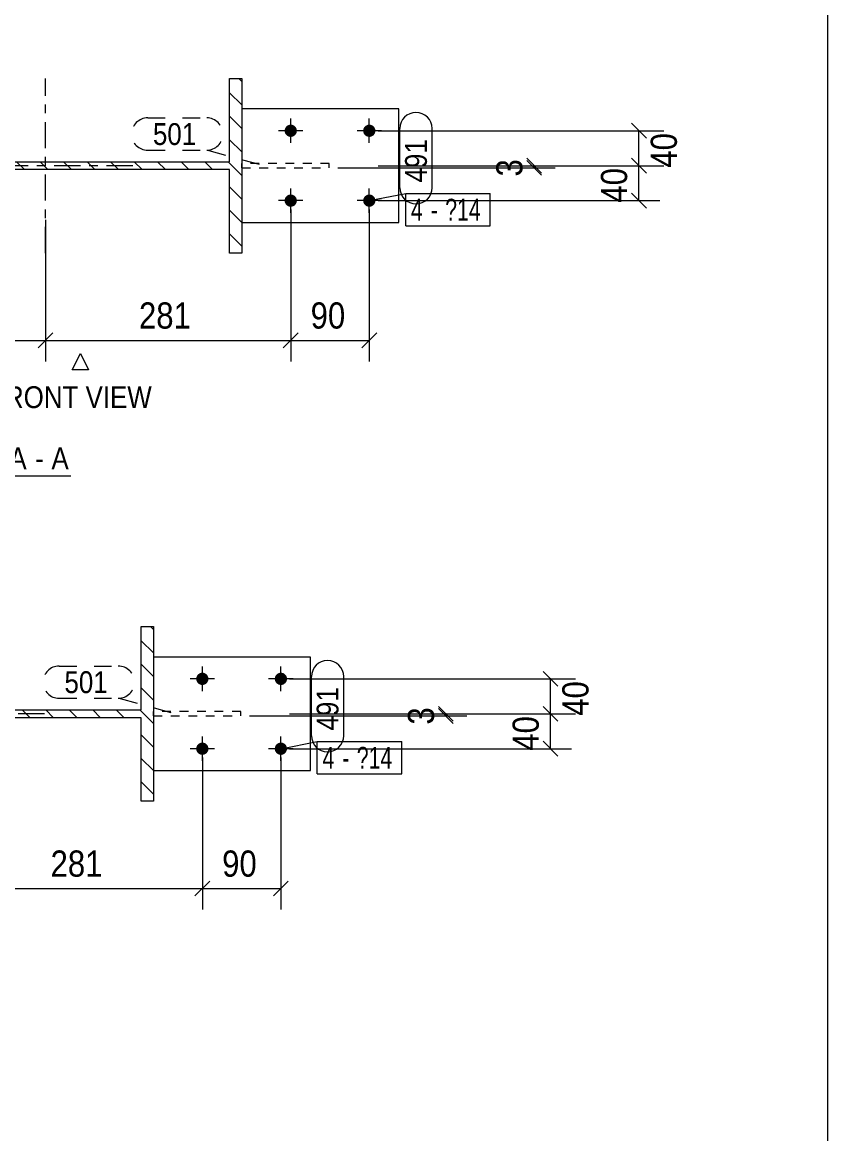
# Model space of a CAD drawing. Header units: millimetres. Extents: x 2 to 579, y 1 to 825.
# Drawn here: x 486.7 to 579, y 439.8 to 567.1 of the extents above; entities that cross this region are included whole.
import ezdxf

# ---------------------------------------------------------------- set-up
doc = ezdxf.new("R2010")
doc.units = ezdxf.units.MM
for name, pattern in [('XKITLINE00', [0]), ('XKITLINE01', [4, 1, -1, 1, -1]), ('XKITLINE02', [4, 2, -2]), ('XKITLINE03', [6, 3, -1, 1, -1])]:
    doc.linetypes.add(name, pattern=pattern)
for name, color, linetype, lineweight in [('Bolt', 3, 'Continuous', 0), ('BoltMark', 7, 'Continuous', 0), ('Dimensions', 7, 'Continuous', 0), ('DrawingSheet', 5, 'Continuous', 0), ('OtherObjectType', 7, 'Continuous', 0), ('Part', 2, 'Continuous', 0), ('PartMark', 7, 'Continuous', 0)]:
    doc.layers.add(name, color=color, linetype=linetype, lineweight=lineweight)
doc.styles.add('ARIAL', font='ARIAL.TTF')
doc.styles.add('ARIAL_NARROW', font='ARIALN.TTF')

# ---------------------------------------------------------------- blocks, each defined once
blk = doc.blocks.new('*A5')
at = {"layer": 'Part', "color": 7, "linetype": 'XKITLINE00', "lineweight": 0}
for p, q in [((511.86, 560.3), (511.52, 560.65)), ((468.26, 558.11), (466.86, 559.51)), ((511.86, 557.61), (510.46, 559.01)), ((468.26, 555.41), (466.86, 556.81)), ((511.86, 554.92), (510.46, 556.32)), ((468.26, 552.72), (466.86, 554.12)), ((511.86, 552.22), (510.46, 553.62)), ((468.26, 550.02), (466.86, 551.42)), ((470.78, 550.2), (469.88, 551.1)), ((473.48, 550.2), (472.58, 551.1)), ((476.17, 550.2), (475.27, 551.1)), ((478.86, 550.2), (477.96, 551.1)), ((481.56, 550.2), (480.66, 551.1)), ((484.25, 550.2), (483.35, 551.1)), ((486.95, 550.2), (486.05, 551.1)), ((489.64, 550.2), (488.74, 551.1)), ((492.33, 550.2), (491.43, 551.1)), ((495.03, 550.2), (494.13, 551.1)), ((497.72, 550.2), (496.82, 551.1)), ((500.42, 550.2), (499.52, 551.1)), ((503.11, 550.2), (502.21, 551.1)), ((505.8, 550.2), (504.9, 551.1)), ((508.5, 550.2), (507.6, 551.1)), ((511.86, 549.53), (510.29, 551.1)), ((468.26, 547.33), (466.86, 548.73)), ((511.86, 546.83), (510.46, 548.23)), ((468.26, 544.64), (466.86, 546.04)), ((511.86, 544.14), (510.46, 545.54)), ((468.21, 541.99), (466.86, 543.34)), ((511.86, 541.45), (510.46, 542.85)), ((468.26, 541.94), (468.21, 541.99)), ((466.86, 540.65), (466.86, 540.65)), ((466.86, 540.65), (466.86, 540.65))]:
    blk.add_line(p, q, dxfattribs=at)
blk = doc.blocks.new('*A6')
at = {"layer": 'Part', "color": 7, "linetype": 'XKITLINE00', "lineweight": 0}
for p, q in [((501.73, 497.56), (501.39, 497.9)), ((458.13, 495.36), (456.73, 496.76)), ((501.73, 494.86), (500.33, 496.26)), ((458.13, 492.66), (456.73, 494.06)), ((501.73, 492.17), (500.33, 493.57)), ((458.13, 489.97), (456.73, 491.37)), ((501.73, 489.47), (500.33, 490.87)), ((458.13, 487.28), (456.73, 488.68)), ((460.65, 487.45), (459.75, 488.35)), ((463.34, 487.45), (462.44, 488.35)), ((466.04, 487.45), (465.14, 488.35)), ((468.73, 487.45), (467.83, 488.35)), ((471.43, 487.45), (470.53, 488.35)), ((474.12, 487.45), (473.22, 488.35)), ((476.81, 487.45), (475.91, 488.35)), ((479.51, 487.45), (478.61, 488.35)), ((482.2, 487.45), (481.3, 488.35)), ((484.9, 487.45), (484, 488.35)), ((487.59, 487.45), (486.69, 488.35)), ((490.28, 487.45), (489.38, 488.35)), ((492.98, 487.45), (492.08, 488.35)), ((495.67, 487.45), (494.77, 488.35)), ((498.37, 487.45), (497.47, 488.35)), ((501.73, 486.78), (500.16, 488.35)), ((458.13, 484.58), (456.73, 485.98)), ((501.73, 484.09), (500.33, 485.49)), ((458.13, 481.89), (456.73, 483.29)), ((501.73, 481.39), (500.33, 482.79)), ((458.08, 479.25), (456.73, 480.59)), ((501.73, 478.7), (500.33, 480.1)), ((458.13, 479.19), (458.08, 479.25)), ((456.73, 477.9), (456.73, 477.9)), ((456.73, 477.9), (456.73, 477.9))]:
    blk.add_line(p, q, dxfattribs=at)
blk = doc.blocks.new('*A103')
at = {"layer": 'Bolt'}
for points in [[(517.43, 553.95), (517.39, 553.95), (517.36, 553.95), (517.32, 553.96), (517.29, 553.97), (517.26, 553.98), (517.23, 553.99), (517.19, 554), (517.16, 554.01), (517.13, 554.03), (517.1, 554.05), (517.07, 554.07), (517.04, 554.08), (517.02, 554.11), (516.99, 554.13), (516.97, 554.15), (516.94, 554.18), (516.92, 554.2), (516.9, 554.23), (516.88, 554.26), (516.86, 554.29), (516.84, 554.32), (516.83, 554.35), (516.81, 554.38), (516.8, 554.41), (516.79, 554.44), (516.78, 554.48), (516.77, 554.51), (516.77, 554.54), (516.76, 554.58), (516.76, 554.61), (516.76, 554.65), (516.76, 554.68), (516.76, 554.72), (516.77, 554.75), (516.77, 554.78), (516.78, 554.82), (516.79, 554.85), (516.8, 554.88), (516.81, 554.91), (516.83, 554.95), (516.84, 554.98), (516.86, 555.01), (516.88, 555.04), (516.9, 555.06), (516.92, 555.09), (516.94, 555.12), (516.97, 555.14), (516.99, 555.17), (517.02, 555.19), (517.04, 555.21), (517.07, 555.23), (517.1, 555.25), (517.13, 555.26), (517.16, 555.28), (517.19, 555.29), (517.23, 555.31), (517.26, 555.32), (517.29, 555.33), (517.32, 555.33), (517.36, 555.34), (517.39, 555.34), (517.43, 555.35), (517.46, 555.35), (517.5, 555.35), (517.53, 555.34), (517.56, 555.34), (517.6, 555.33), (517.63, 555.33), (517.66, 555.32), (517.7, 555.31), (517.73, 555.29), (517.76, 555.28), (517.79, 555.26), (517.82, 555.25), (517.85, 555.23), (517.88, 555.21), (517.91, 555.19), (517.93, 555.17), (517.96, 555.14), (517.98, 555.12), (518, 555.09), (518.02, 555.06), (518.04, 555.04), (518.06, 555.01), (518.08, 554.98), (518.09, 554.95), (518.11, 554.91), (518.12, 554.88), (518.13, 554.85), (518.14, 554.82), (518.15, 554.78), (518.15, 554.75), (518.16, 554.72), (518.16, 554.68), (518.16, 554.65), (518.16, 554.61), (518.16, 554.58), (518.15, 554.54), (518.15, 554.51), (518.14, 554.48), (518.13, 554.44), (518.12, 554.41), (518.11, 554.38), (518.09, 554.35), (518.08, 554.32), (518.06, 554.29), (518.04, 554.26), (518.02, 554.23), (518, 554.2), (517.98, 554.18), (517.96, 554.15), (517.93, 554.13), (517.91, 554.11), (517.88, 554.08), (517.85, 554.07), (517.82, 554.05), (517.79, 554.03), (517.76, 554.01), (517.73, 554), (517.7, 553.99), (517.66, 553.98), (517.63, 553.97), (517.6, 553.96), (517.56, 553.95), (517.53, 553.95), (517.5, 553.95), (517.46, 553.95)], [(526.43, 553.95), (526.39, 553.95), (526.36, 553.95), (526.32, 553.96), (526.29, 553.97), (526.26, 553.98), (526.23, 553.99), (526.19, 554), (526.16, 554.01), (526.13, 554.03), (526.1, 554.05), (526.07, 554.07), (526.04, 554.08), (526.02, 554.11), (525.99, 554.13), (525.97, 554.15), (525.94, 554.18), (525.92, 554.2), (525.9, 554.23), (525.88, 554.26), (525.86, 554.29), (525.84, 554.32), (525.83, 554.35), (525.81, 554.38), (525.8, 554.41), (525.79, 554.44), (525.78, 554.48), (525.77, 554.51), (525.77, 554.54), (525.76, 554.58), (525.76, 554.61), (525.76, 554.65), (525.76, 554.68), (525.76, 554.72), (525.77, 554.75), (525.77, 554.78), (525.78, 554.82), (525.79, 554.85), (525.8, 554.88), (525.81, 554.91), (525.83, 554.95), (525.84, 554.98), (525.86, 555.01), (525.88, 555.04), (525.9, 555.06), (525.92, 555.09), (525.94, 555.12), (525.97, 555.14), (525.99, 555.17), (526.02, 555.19), (526.04, 555.21), (526.07, 555.23), (526.1, 555.25), (526.13, 555.26), (526.16, 555.28), (526.19, 555.29), (526.23, 555.31), (526.26, 555.32), (526.29, 555.33), (526.32, 555.33), (526.36, 555.34), (526.39, 555.34), (526.43, 555.35), (526.46, 555.35), (526.5, 555.35), (526.53, 555.34), (526.56, 555.34), (526.6, 555.33), (526.63, 555.33), (526.66, 555.32), (526.7, 555.31), (526.73, 555.29), (526.76, 555.28), (526.79, 555.26), (526.82, 555.25), (526.85, 555.23), (526.88, 555.21), (526.91, 555.19), (526.93, 555.17), (526.96, 555.14), (526.98, 555.12), (527, 555.09), (527.02, 555.06), (527.04, 555.04), (527.06, 555.01), (527.08, 554.98), (527.09, 554.95), (527.11, 554.91), (527.12, 554.88), (527.13, 554.85), (527.14, 554.82), (527.15, 554.78), (527.15, 554.75), (527.16, 554.72), (527.16, 554.68), (527.16, 554.65), (527.16, 554.61), (527.16, 554.58), (527.15, 554.54), (527.15, 554.51), (527.14, 554.48), (527.13, 554.44), (527.12, 554.41), (527.11, 554.38), (527.09, 554.35), (527.08, 554.32), (527.06, 554.29), (527.04, 554.26), (527.02, 554.23), (527, 554.2), (526.98, 554.18), (526.96, 554.15), (526.93, 554.13), (526.91, 554.11), (526.88, 554.08), (526.85, 554.07), (526.82, 554.05), (526.79, 554.03), (526.76, 554.01), (526.73, 554), (526.7, 553.99), (526.66, 553.98), (526.63, 553.97), (526.6, 553.96), (526.56, 553.95), (526.53, 553.95), (526.5, 553.95), (526.46, 553.95)], [(517.43, 545.95), (517.39, 545.95), (517.36, 545.95), (517.32, 545.96), (517.29, 545.97), (517.26, 545.98), (517.23, 545.99), (517.19, 546), (517.16, 546.01), (517.13, 546.03), (517.1, 546.05), (517.07, 546.07), (517.04, 546.08), (517.02, 546.11), (516.99, 546.13), (516.97, 546.15), (516.94, 546.18), (516.92, 546.2), (516.9, 546.23), (516.88, 546.26), (516.86, 546.29), (516.84, 546.32), (516.83, 546.35), (516.81, 546.38), (516.8, 546.41), (516.79, 546.44), (516.78, 546.48), (516.77, 546.51), (516.77, 546.54), (516.76, 546.58), (516.76, 546.61), (516.76, 546.65), (516.76, 546.68), (516.76, 546.72), (516.77, 546.75), (516.77, 546.78), (516.78, 546.82), (516.79, 546.85), (516.8, 546.88), (516.81, 546.91), (516.83, 546.95), (516.84, 546.98), (516.86, 547.01), (516.88, 547.04), (516.9, 547.06), (516.92, 547.09), (516.94, 547.12), (516.97, 547.14), (516.99, 547.17), (517.02, 547.19), (517.04, 547.21), (517.07, 547.23), (517.1, 547.25), (517.13, 547.26), (517.16, 547.28), (517.19, 547.29), (517.23, 547.31), (517.26, 547.32), (517.29, 547.33), (517.32, 547.33), (517.36, 547.34), (517.39, 547.34), (517.43, 547.35), (517.46, 547.35), (517.5, 547.35), (517.53, 547.34), (517.56, 547.34), (517.6, 547.33), (517.63, 547.33), (517.66, 547.32), (517.7, 547.31), (517.73, 547.29), (517.76, 547.28), (517.79, 547.26), (517.82, 547.25), (517.85, 547.23), (517.88, 547.21), (517.91, 547.19), (517.93, 547.17), (517.96, 547.14), (517.98, 547.12), (518, 547.09), (518.02, 547.06), (518.04, 547.04), (518.06, 547.01), (518.08, 546.98), (518.09, 546.95), (518.11, 546.91), (518.12, 546.88), (518.13, 546.85), (518.14, 546.82), (518.15, 546.78), (518.15, 546.75), (518.16, 546.72), (518.16, 546.68), (518.16, 546.65), (518.16, 546.61), (518.16, 546.58), (518.15, 546.54), (518.15, 546.51), (518.14, 546.48), (518.13, 546.44), (518.12, 546.41), (518.11, 546.38), (518.09, 546.35), (518.08, 546.32), (518.06, 546.29), (518.04, 546.26), (518.02, 546.23), (518, 546.2), (517.98, 546.18), (517.96, 546.15), (517.93, 546.13), (517.91, 546.11), (517.88, 546.08), (517.85, 546.07), (517.82, 546.05), (517.79, 546.03), (517.76, 546.01), (517.73, 546), (517.7, 545.99), (517.66, 545.98), (517.63, 545.97), (517.6, 545.96), (517.56, 545.95), (517.53, 545.95), (517.5, 545.95), (517.46, 545.95)], [(526.43, 545.95), (526.39, 545.95), (526.36, 545.95), (526.32, 545.96), (526.29, 545.97), (526.26, 545.98), (526.23, 545.99), (526.19, 546), (526.16, 546.01), (526.13, 546.03), (526.1, 546.05), (526.07, 546.07), (526.04, 546.08), (526.02, 546.11), (525.99, 546.13), (525.97, 546.15), (525.94, 546.18), (525.92, 546.2), (525.9, 546.23), (525.88, 546.26), (525.86, 546.29), (525.84, 546.32), (525.83, 546.35), (525.81, 546.38), (525.8, 546.41), (525.79, 546.44), (525.78, 546.48), (525.77, 546.51), (525.77, 546.54), (525.76, 546.58), (525.76, 546.61), (525.76, 546.65), (525.76, 546.68), (525.76, 546.72), (525.77, 546.75), (525.77, 546.78), (525.78, 546.82), (525.79, 546.85), (525.8, 546.88), (525.81, 546.91), (525.83, 546.95), (525.84, 546.98), (525.86, 547.01), (525.88, 547.04), (525.9, 547.06), (525.92, 547.09), (525.94, 547.12), (525.97, 547.14), (525.99, 547.17), (526.02, 547.19), (526.04, 547.21), (526.07, 547.23), (526.1, 547.25), (526.13, 547.26), (526.16, 547.28), (526.19, 547.29), (526.23, 547.31), (526.26, 547.32), (526.29, 547.33), (526.32, 547.33), (526.36, 547.34), (526.39, 547.34), (526.43, 547.35), (526.46, 547.35), (526.5, 547.35), (526.53, 547.34), (526.56, 547.34), (526.6, 547.33), (526.63, 547.33), (526.66, 547.32), (526.7, 547.31), (526.73, 547.29), (526.76, 547.28), (526.79, 547.26), (526.82, 547.25), (526.85, 547.23), (526.88, 547.21), (526.91, 547.19), (526.93, 547.17), (526.96, 547.14), (526.98, 547.12), (527, 547.09), (527.02, 547.06), (527.04, 547.04), (527.06, 547.01), (527.08, 546.98), (527.09, 546.95), (527.11, 546.91), (527.12, 546.88), (527.13, 546.85), (527.14, 546.82), (527.15, 546.78), (527.15, 546.75), (527.16, 546.72), (527.16, 546.68), (527.16, 546.65), (527.16, 546.61), (527.16, 546.58), (527.15, 546.54), (527.15, 546.51), (527.14, 546.48), (527.13, 546.44), (527.12, 546.41), (527.11, 546.38), (527.09, 546.35), (527.08, 546.32), (527.06, 546.29), (527.04, 546.26), (527.02, 546.23), (527, 546.2), (526.98, 546.18), (526.96, 546.15), (526.93, 546.13), (526.91, 546.11), (526.88, 546.08), (526.85, 546.07), (526.82, 546.05), (526.79, 546.03), (526.76, 546.01), (526.73, 546), (526.7, 545.99), (526.66, 545.98), (526.63, 545.97), (526.6, 545.96), (526.56, 545.95), (526.53, 545.95), (526.5, 545.95), (526.46, 545.95)]]:
    blk.add_hatch(color=3, dxfattribs=at).paths.add_polyline_path(points, flags=17)
at = {"layer": 'Bolt', "color": 3, "linetype": 'XKITLINE00', "lineweight": 0}
for p, q in [((517.46, 553.25), (517.46, 556.05)), ((526.46, 553.25), (526.46, 556.05)), ((518.86, 554.65), (516.06, 554.65)), ((527.86, 554.65), (525.06, 554.65)), ((517.46, 545.25), (517.46, 548.05)), ((526.46, 545.25), (526.46, 548.05)), ((518.86, 546.65), (516.06, 546.65)), ((527.86, 546.65), (525.06, 546.65))]:
    blk.add_line(p, q, dxfattribs=at)
blk = doc.blocks.new('*A106')
at = {"layer": 'Part', "color": 2, "linetype": 'XKITLINE00', "lineweight": 0}
for p, q in [((466.86, 540.65), (466.86, 560.65)), ((466.86, 560.65), (468.26, 560.65)), ((468.26, 560.65), (468.26, 551.1)), ((510.46, 551.1), (510.46, 560.65)), ((510.46, 560.65), (511.86, 560.65)), ((511.86, 560.65), (511.86, 540.65)), ((468.26, 551.1), (510.46, 551.1)), ((510.46, 550.2), (468.26, 550.2)), ((468.26, 550.2), (468.26, 540.65)), ((510.46, 540.65), (510.46, 550.2)), ((468.26, 540.65), (466.86, 540.65)), ((511.86, 540.65), (510.46, 540.65))]:
    blk.add_line(p, q, dxfattribs=at)
at = {"layer": 'Part', "color": 7, "linetype": 'XKITLINE03', "lineweight": 0}
for p, q in [((489.36, 540.65), (489.36, 560.65)), ((499.36, 550.65), (479.36, 550.65))]:
    blk.add_line(p, q, dxfattribs=at)
blk = doc.blocks.new('*A107')
at = {"layer": 'Part', "color": 2, "linetype": 'XKITLINE00', "lineweight": 0}
for p, q in [((529.86, 557.15), (511.86, 557.15)), ((529.86, 544.15), (529.86, 557.15)), ((511.86, 544.15), (529.86, 544.15))]:
    blk.add_line(p, q, dxfattribs=at)
at = {"layer": 'Part', "color": 7, "linetype": 'XKITLINE01', "lineweight": 0}
blk.add_line((511.86, 557.15), (511.86, 544.15), dxfattribs=at)
blk = doc.blocks.new('*A109')
at = {"layer": 'Part', "color": 7, "linetype": 'XKITLINE01', "lineweight": 0}
for p, q in [((521.86, 550.9), (511.86, 550.9)), ((511.86, 550.4), (511.86, 550.9)), ((511.86, 550.4), (521.86, 550.4)), ((521.86, 550.4), (521.86, 550.9))]:
    blk.add_line(p, q, dxfattribs=at)
blk = doc.blocks.new('*A112')
at = {"layer": 'Bolt'}
for points in [[(507.3, 491.2), (507.26, 491.2), (507.23, 491.21), (507.19, 491.21), (507.16, 491.22), (507.13, 491.23), (507.09, 491.24), (507.06, 491.25), (507.03, 491.27), (507, 491.28), (506.97, 491.3), (506.94, 491.32), (506.91, 491.34), (506.89, 491.36), (506.86, 491.38), (506.83, 491.4), (506.81, 491.43), (506.79, 491.45), (506.77, 491.48), (506.75, 491.51), (506.73, 491.54), (506.71, 491.57), (506.7, 491.6), (506.68, 491.63), (506.67, 491.66), (506.66, 491.7), (506.65, 491.73), (506.64, 491.76), (506.64, 491.8), (506.63, 491.83), (506.63, 491.86), (506.63, 491.9), (506.63, 491.93), (506.63, 491.97), (506.64, 492), (506.64, 492.04), (506.65, 492.07), (506.66, 492.1), (506.67, 492.13), (506.68, 492.17), (506.7, 492.2), (506.71, 492.23), (506.73, 492.26), (506.75, 492.29), (506.77, 492.32), (506.79, 492.34), (506.81, 492.37), (506.83, 492.39), (506.86, 492.42), (506.89, 492.44), (506.91, 492.46), (506.94, 492.48), (506.97, 492.5), (507, 492.52), (507.03, 492.53), (507.06, 492.55), (507.09, 492.56), (507.13, 492.57), (507.16, 492.58), (507.19, 492.59), (507.23, 492.59), (507.26, 492.6), (507.3, 492.6), (507.33, 492.6), (507.36, 492.6), (507.4, 492.6), (507.43, 492.59), (507.47, 492.59), (507.5, 492.58), (507.53, 492.57), (507.57, 492.56), (507.6, 492.55), (507.63, 492.53), (507.66, 492.52), (507.69, 492.5), (507.72, 492.48), (507.75, 492.46), (507.77, 492.44), (507.8, 492.42), (507.82, 492.39), (507.85, 492.37), (507.87, 492.34), (507.89, 492.32), (507.91, 492.29), (507.93, 492.26), (507.95, 492.23), (507.96, 492.2), (507.98, 492.17), (507.99, 492.13), (508, 492.1), (508.01, 492.07), (508.02, 492.04), (508.02, 492), (508.03, 491.97), (508.03, 491.93), (508.03, 491.9), (508.03, 491.86), (508.03, 491.83), (508.02, 491.8), (508.02, 491.76), (508.01, 491.73), (508, 491.7), (507.99, 491.66), (507.98, 491.63), (507.96, 491.6), (507.95, 491.57), (507.93, 491.54), (507.91, 491.51), (507.89, 491.48), (507.87, 491.45), (507.85, 491.43), (507.82, 491.4), (507.8, 491.38), (507.77, 491.36), (507.75, 491.34), (507.72, 491.32), (507.69, 491.3), (507.66, 491.28), (507.63, 491.27), (507.6, 491.25), (507.57, 491.24), (507.53, 491.23), (507.5, 491.22), (507.47, 491.21), (507.43, 491.21), (507.4, 491.2), (507.36, 491.2), (507.33, 491.2)], [(516.3, 491.2), (516.26, 491.2), (516.23, 491.21), (516.19, 491.21), (516.16, 491.22), (516.13, 491.23), (516.09, 491.24), (516.06, 491.25), (516.03, 491.27), (516, 491.28), (515.97, 491.3), (515.94, 491.32), (515.91, 491.34), (515.89, 491.36), (515.86, 491.38), (515.83, 491.4), (515.81, 491.43), (515.79, 491.45), (515.77, 491.48), (515.75, 491.51), (515.73, 491.54), (515.71, 491.57), (515.7, 491.6), (515.68, 491.63), (515.67, 491.66), (515.66, 491.7), (515.65, 491.73), (515.64, 491.76), (515.64, 491.8), (515.63, 491.83), (515.63, 491.86), (515.63, 491.9), (515.63, 491.93), (515.63, 491.97), (515.64, 492), (515.64, 492.04), (515.65, 492.07), (515.66, 492.1), (515.67, 492.13), (515.68, 492.17), (515.7, 492.2), (515.71, 492.23), (515.73, 492.26), (515.75, 492.29), (515.77, 492.32), (515.79, 492.34), (515.81, 492.37), (515.83, 492.39), (515.86, 492.42), (515.89, 492.44), (515.91, 492.46), (515.94, 492.48), (515.97, 492.5), (516, 492.52), (516.03, 492.53), (516.06, 492.55), (516.09, 492.56), (516.13, 492.57), (516.16, 492.58), (516.19, 492.59), (516.23, 492.59), (516.26, 492.6), (516.3, 492.6), (516.33, 492.6), (516.36, 492.6), (516.4, 492.6), (516.43, 492.59), (516.47, 492.59), (516.5, 492.58), (516.53, 492.57), (516.57, 492.56), (516.6, 492.55), (516.63, 492.53), (516.66, 492.52), (516.69, 492.5), (516.72, 492.48), (516.75, 492.46), (516.77, 492.44), (516.8, 492.42), (516.82, 492.39), (516.85, 492.37), (516.87, 492.34), (516.89, 492.32), (516.91, 492.29), (516.93, 492.26), (516.95, 492.23), (516.96, 492.2), (516.98, 492.17), (516.99, 492.13), (517, 492.1), (517.01, 492.07), (517.02, 492.04), (517.02, 492), (517.03, 491.97), (517.03, 491.93), (517.03, 491.9), (517.03, 491.86), (517.03, 491.83), (517.02, 491.8), (517.02, 491.76), (517.01, 491.73), (517, 491.7), (516.99, 491.66), (516.98, 491.63), (516.96, 491.6), (516.95, 491.57), (516.93, 491.54), (516.91, 491.51), (516.89, 491.48), (516.87, 491.45), (516.85, 491.43), (516.82, 491.4), (516.8, 491.38), (516.77, 491.36), (516.75, 491.34), (516.72, 491.32), (516.69, 491.3), (516.66, 491.28), (516.63, 491.27), (516.6, 491.25), (516.57, 491.24), (516.53, 491.23), (516.5, 491.22), (516.47, 491.21), (516.43, 491.21), (516.4, 491.2), (516.36, 491.2), (516.33, 491.2)], [(507.3, 483.2), (507.26, 483.2), (507.23, 483.21), (507.19, 483.21), (507.16, 483.22), (507.13, 483.23), (507.09, 483.24), (507.06, 483.25), (507.03, 483.27), (507, 483.28), (506.97, 483.3), (506.94, 483.32), (506.91, 483.34), (506.89, 483.36), (506.86, 483.38), (506.83, 483.4), (506.81, 483.43), (506.79, 483.45), (506.77, 483.48), (506.75, 483.51), (506.73, 483.54), (506.71, 483.57), (506.7, 483.6), (506.68, 483.63), (506.67, 483.66), (506.66, 483.7), (506.65, 483.73), (506.64, 483.76), (506.64, 483.8), (506.63, 483.83), (506.63, 483.86), (506.63, 483.9), (506.63, 483.93), (506.63, 483.97), (506.64, 484), (506.64, 484.04), (506.65, 484.07), (506.66, 484.1), (506.67, 484.13), (506.68, 484.17), (506.7, 484.2), (506.71, 484.23), (506.73, 484.26), (506.75, 484.29), (506.77, 484.32), (506.79, 484.34), (506.81, 484.37), (506.83, 484.39), (506.86, 484.42), (506.89, 484.44), (506.91, 484.46), (506.94, 484.48), (506.97, 484.5), (507, 484.52), (507.03, 484.53), (507.06, 484.55), (507.09, 484.56), (507.13, 484.57), (507.16, 484.58), (507.19, 484.59), (507.23, 484.59), (507.26, 484.6), (507.3, 484.6), (507.33, 484.6), (507.36, 484.6), (507.4, 484.6), (507.43, 484.59), (507.47, 484.59), (507.5, 484.58), (507.53, 484.57), (507.57, 484.56), (507.6, 484.55), (507.63, 484.53), (507.66, 484.52), (507.69, 484.5), (507.72, 484.48), (507.75, 484.46), (507.77, 484.44), (507.8, 484.42), (507.82, 484.39), (507.85, 484.37), (507.87, 484.34), (507.89, 484.32), (507.91, 484.29), (507.93, 484.26), (507.95, 484.23), (507.96, 484.2), (507.98, 484.17), (507.99, 484.13), (508, 484.1), (508.01, 484.07), (508.02, 484.04), (508.02, 484), (508.03, 483.97), (508.03, 483.93), (508.03, 483.9), (508.03, 483.86), (508.03, 483.83), (508.02, 483.8), (508.02, 483.76), (508.01, 483.73), (508, 483.7), (507.99, 483.66), (507.98, 483.63), (507.96, 483.6), (507.95, 483.57), (507.93, 483.54), (507.91, 483.51), (507.89, 483.48), (507.87, 483.45), (507.85, 483.43), (507.82, 483.4), (507.8, 483.38), (507.77, 483.36), (507.75, 483.34), (507.72, 483.32), (507.69, 483.3), (507.66, 483.28), (507.63, 483.27), (507.6, 483.25), (507.57, 483.24), (507.53, 483.23), (507.5, 483.22), (507.47, 483.21), (507.43, 483.21), (507.4, 483.2), (507.36, 483.2), (507.33, 483.2)], [(516.3, 483.2), (516.26, 483.2), (516.23, 483.21), (516.19, 483.21), (516.16, 483.22), (516.13, 483.23), (516.09, 483.24), (516.06, 483.25), (516.03, 483.27), (516, 483.28), (515.97, 483.3), (515.94, 483.32), (515.91, 483.34), (515.89, 483.36), (515.86, 483.38), (515.83, 483.4), (515.81, 483.43), (515.79, 483.45), (515.77, 483.48), (515.75, 483.51), (515.73, 483.54), (515.71, 483.57), (515.7, 483.6), (515.68, 483.63), (515.67, 483.66), (515.66, 483.7), (515.65, 483.73), (515.64, 483.76), (515.64, 483.8), (515.63, 483.83), (515.63, 483.86), (515.63, 483.9), (515.63, 483.93), (515.63, 483.97), (515.64, 484), (515.64, 484.04), (515.65, 484.07), (515.66, 484.1), (515.67, 484.13), (515.68, 484.17), (515.7, 484.2), (515.71, 484.23), (515.73, 484.26), (515.75, 484.29), (515.77, 484.32), (515.79, 484.34), (515.81, 484.37), (515.83, 484.39), (515.86, 484.42), (515.89, 484.44), (515.91, 484.46), (515.94, 484.48), (515.97, 484.5), (516, 484.52), (516.03, 484.53), (516.06, 484.55), (516.09, 484.56), (516.13, 484.57), (516.16, 484.58), (516.19, 484.59), (516.23, 484.59), (516.26, 484.6), (516.3, 484.6), (516.33, 484.6), (516.36, 484.6), (516.4, 484.6), (516.43, 484.59), (516.47, 484.59), (516.5, 484.58), (516.53, 484.57), (516.57, 484.56), (516.6, 484.55), (516.63, 484.53), (516.66, 484.52), (516.69, 484.5), (516.72, 484.48), (516.75, 484.46), (516.77, 484.44), (516.8, 484.42), (516.82, 484.39), (516.85, 484.37), (516.87, 484.34), (516.89, 484.32), (516.91, 484.29), (516.93, 484.26), (516.95, 484.23), (516.96, 484.2), (516.98, 484.17), (516.99, 484.13), (517, 484.1), (517.01, 484.07), (517.02, 484.04), (517.02, 484), (517.03, 483.97), (517.03, 483.93), (517.03, 483.9), (517.03, 483.86), (517.03, 483.83), (517.02, 483.8), (517.02, 483.76), (517.01, 483.73), (517, 483.7), (516.99, 483.66), (516.98, 483.63), (516.96, 483.6), (516.95, 483.57), (516.93, 483.54), (516.91, 483.51), (516.89, 483.48), (516.87, 483.45), (516.85, 483.43), (516.82, 483.4), (516.8, 483.38), (516.77, 483.36), (516.75, 483.34), (516.72, 483.32), (516.69, 483.3), (516.66, 483.28), (516.63, 483.27), (516.6, 483.25), (516.57, 483.24), (516.53, 483.23), (516.5, 483.22), (516.47, 483.21), (516.43, 483.21), (516.4, 483.2), (516.36, 483.2), (516.33, 483.2)]]:
    blk.add_hatch(color=3, dxfattribs=at).paths.add_polyline_path(points, flags=17)
at = {"layer": 'Bolt', "color": 3, "linetype": 'XKITLINE00', "lineweight": 0}
for p, q in [((507.33, 490.5), (507.33, 493.3)), ((516.33, 490.5), (516.33, 493.3)), ((508.73, 491.9), (505.93, 491.9)), ((517.73, 491.9), (514.93, 491.9)), ((507.33, 482.5), (507.33, 485.3)), ((516.33, 482.5), (516.33, 485.3)), ((508.73, 483.9), (505.93, 483.9)), ((517.73, 483.9), (514.93, 483.9))]:
    blk.add_line(p, q, dxfattribs=at)
blk = doc.blocks.new('*A114')
at = {"layer": 'Part', "color": 2, "linetype": 'XKITLINE00', "lineweight": 0}
for p, q in [((456.73, 477.9), (456.73, 497.9)), ((456.73, 497.9), (458.13, 497.9)), ((458.13, 497.9), (458.13, 488.35)), ((500.33, 488.35), (500.33, 497.9)), ((500.33, 497.9), (501.73, 497.9)), ((501.73, 497.9), (501.73, 477.9)), ((458.13, 488.35), (500.33, 488.35)), ((500.33, 487.45), (458.13, 487.45)), ((458.13, 487.45), (458.13, 477.9)), ((500.33, 477.9), (500.33, 487.45)), ((458.13, 477.9), (456.73, 477.9)), ((501.73, 477.9), (500.33, 477.9))]:
    blk.add_line(p, q, dxfattribs=at)
at = {"layer": 'Part', "color": 7, "linetype": 'XKITLINE03', "lineweight": 0}
for p, q in [((479.23, 477.9), (479.23, 497.9)), ((489.23, 487.9), (469.23, 487.9))]:
    blk.add_line(p, q, dxfattribs=at)
blk = doc.blocks.new('*A117')
at = {"layer": 'Part', "color": 2, "linetype": 'XKITLINE00', "lineweight": 0}
for p, q in [((519.73, 494.4), (501.73, 494.4)), ((519.73, 481.4), (519.73, 494.4)), ((501.73, 481.4), (519.73, 481.4))]:
    blk.add_line(p, q, dxfattribs=at)
at = {"layer": 'Part', "color": 7, "linetype": 'XKITLINE01', "lineweight": 0}
blk.add_line((501.73, 494.4), (501.73, 481.4), dxfattribs=at)
blk = doc.blocks.new('*A119')
at = {"layer": 'Part', "color": 7, "linetype": 'XKITLINE01', "lineweight": 0}
for p, q in [((511.73, 488.15), (501.73, 488.15)), ((501.73, 487.65), (501.73, 488.15)), ((501.73, 487.65), (511.73, 487.65)), ((511.73, 487.65), (511.73, 488.15))]:
    blk.add_line(p, q, dxfattribs=at)
blk = doc.blocks.new('*A120')
at = {"layer": 'DrawingSheet', "color": 5, "linetype": 'XKITLINE00', "lineweight": 0}
blk.add_line((579, 5), (579, 825), dxfattribs=at)
blk = doc.blocks.new('*A261')
at = {"layer": 'Dimensions', "color": 7, "linetype": 'XKITLINE00', "lineweight": 0}
for p, q in [((473.06, 554.85), (473.06, 528.25)), ((489.36, 544.45), (489.36, 528.25)), ((473.91, 531.5), (472.21, 529.8)), ((490.21, 531.5), (488.51, 529.8)), ((473.06, 530.65), (489.36, 530.65))]:
    blk.add_line(p, q, dxfattribs=at)
at = {"layer": 'Dimensions', "color": 3}
for p in [(473.06, 530.65), (489.36, 530.65)]:
    blk.add_point(p, dxfattribs=at)
at = {"layer": 'Dimensions', "color": 3, "style": 'ARIAL', "width": 0.85}
blk.add_text('163', height=3, dxfattribs=at).set_placement((477.87, 532))
blk = doc.blocks.new('*A262')
at = {"layer": 'Dimensions', "color": 7, "linetype": 'XKITLINE00', "lineweight": 0}
for p, q in [((517.46, 545.65), (517.46, 528.25)), ((489.36, 544.45), (489.36, 528.25)), ((490.21, 531.5), (488.51, 529.8)), ((518.31, 531.5), (516.61, 529.8)), ((489.36, 530.65), (517.46, 530.65))]:
    blk.add_line(p, q, dxfattribs=at)
at = {"layer": 'Dimensions', "color": 3}
for p in [(489.36, 530.65), (517.46, 530.65)]:
    blk.add_point(p, dxfattribs=at)
at = {"layer": 'Dimensions', "color": 3, "style": 'ARIAL', "width": 0.85}
blk.add_text('281', height=3, dxfattribs=at).set_placement((500.07, 532))
blk = doc.blocks.new('*A263')
at = {"layer": 'Dimensions', "color": 7, "linetype": 'XKITLINE00', "lineweight": 0}
for p, q in [((517.46, 545.65), (517.46, 528.25)), ((526.46, 545.65), (526.46, 528.25)), ((518.31, 531.5), (516.61, 529.8)), ((527.31, 531.5), (525.61, 529.8)), ((517.46, 530.65), (526.46, 530.65))]:
    blk.add_line(p, q, dxfattribs=at)
at = {"layer": 'Dimensions', "color": 3}
for p in [(517.46, 530.65), (526.46, 530.65)]:
    blk.add_point(p, dxfattribs=at)
at = {"layer": 'Dimensions', "color": 3, "style": 'ARIAL', "width": 0.85}
blk.add_text('90', height=3, dxfattribs=at).set_placement((519.74, 532))
blk = doc.blocks.new('*A266')
at = {"layer": 'Dimensions', "color": 7, "linetype": 'XKITLINE00', "lineweight": 0}
for p, q in [((556.51, 551.5), (558.21, 549.8)), ((527.46, 550.65), (559.76, 550.65)), ((557.36, 546.65), (557.36, 550.65)), ((556.51, 547.5), (558.21, 545.8)), ((527.46, 546.65), (559.76, 546.65))]:
    blk.add_line(p, q, dxfattribs=at)
at = {"layer": 'Dimensions', "color": 3}
for p in [(557.36, 550.65), (557.36, 546.65)]:
    blk.add_point(p, dxfattribs=at)
at = {"layer": 'Dimensions', "color": 3, "style": 'ARIAL', "width": 0.85}
blk.add_text('40', height=3, rotation=90.0002, dxfattribs=at).set_placement((556.01, 546.42))
blk = doc.blocks.new('*A267')
at = {"layer": 'Dimensions', "color": 7, "linetype": 'XKITLINE00', "lineweight": 0}
for p, q in [((556.51, 555.5), (558.21, 553.8)), ((527.46, 554.65), (560.21, 554.65)), ((557.36, 550.65), (557.36, 554.65)), ((556.51, 551.5), (558.21, 549.8)), ((527.46, 550.65), (560.21, 550.65))]:
    blk.add_line(p, q, dxfattribs=at)
at = {"layer": 'Dimensions', "color": 3}
for p in [(557.36, 554.65), (557.36, 550.65)]:
    blk.add_point(p, dxfattribs=at)
at = {"layer": 'Dimensions', "color": 3, "style": 'ARIAL', "width": 0.85}
blk.add_text('40', height=3, rotation=90.0002, dxfattribs=at).set_placement((561.71, 550.42))
blk = doc.blocks.new('*A268')
at = {"layer": 'Dimensions', "color": 7, "linetype": 'XKITLINE00', "lineweight": 0}
for p, q in [((544.51, 551.5), (546.21, 549.8)), ((544.51, 551.25), (546.21, 549.55)), ((522.86, 550.4), (547.76, 550.4)), ((527.46, 550.65), (547.76, 550.65)), ((545.36, 550.4), (545.36, 550.65))]:
    blk.add_line(p, q, dxfattribs=at)
at = {"layer": 'Dimensions', "color": 3}
for p in [(545.36, 550.65), (545.36, 550.4)]:
    blk.add_point(p, dxfattribs=at)
at = {"layer": 'Dimensions', "color": 3, "style": 'ARIAL', "width": 0.85}
blk.add_text('3', height=3, rotation=90.0002, dxfattribs=at).set_placement((544.01, 549.41))
blk = doc.blocks.new('*A270')
at = {"layer": 'BoltMark', "color": 7, "linetype": 'XKITLINE00', "lineweight": 0}
for p, q in [((526.46, 546.65), (530.63, 547.46)), ((530.63, 547.46), (540.32, 547.46)), ((530.63, 543.76), (530.63, 547.46)), ((540.32, 543.76), (540.32, 547.46)), ((530.63, 543.76), (540.32, 543.76))]:
    blk.add_line(p, q, dxfattribs=at)
at = {"layer": 'BoltMark', "color": 3, "style": 'ARIAL_NARROW', "width": 0.85}
for s, p in [('4', (531.23, 544.36)), ('?14', (535.16, 544.36)), ('-', (533.5, 544.36))]:
    blk.add_text(s, height=2.5, dxfattribs=at).set_placement(p)
blk = doc.blocks.new('*A272')
at = {"layer": 'PartMark', "color": 7, "linetype": 'XKITLINE02', "lineweight": 0}
for p, q in [((501.07, 556.12), (507.83, 556.12)), ((501.07, 552.42), (507.83, 552.42)), ((513.89, 550.77), (507.83, 552.42))]:
    blk.add_line(p, q, dxfattribs=at)
for centre, start, end in [((501.07, 554.27), 90, 270), ((507.83, 554.27), 270, 90)]:
    blk.add_arc(centre, 1.85, start, end, dxfattribs=at)
at = {"layer": 'PartMark', "color": 3, "style": 'ARIAL', "width": 0.85}
blk.add_text('501', height=2.5, dxfattribs=at).set_placement((501.67, 553.02))
blk = doc.blocks.new('*A274')
at = {"layer": 'PartMark', "color": 7, "linetype": 'XKITLINE00', "lineweight": 0}
for p, q in [((529.96, 548.13), (529.96, 554.9)), ((533.66, 548.13), (533.66, 554.9))]:
    blk.add_line(p, q, dxfattribs=at)
for centre, start, end in [((531.81, 554.9), 0, 180), ((531.81, 548.13), 180, 0)]:
    blk.add_arc(centre, 1.85, start, end, dxfattribs=at)
at = {"layer": 'PartMark', "color": 3, "style": 'ARIAL', "width": 0.85}
blk.add_text('491', height=2.5, rotation=90.0002, dxfattribs=at).set_placement((533.06, 548.73))
blk = doc.blocks.new('*A276')
at = {"layer": 'OtherObjectType', "color": 7, "linetype": 'XKITLINE00', "lineweight": 0}
for p, q in [((421.04, 545.27), (421.04, 547.14)), ((421.04, 547.14), (422.91, 546.21)), ((422.91, 546.21), (421.04, 545.27)), ((422.91, 546.21), (422.91, 546.21)), ((492.42, 527.27), (493.36, 529.15)), ((493.36, 529.15), (494.3, 527.27)), ((493.36, 529.15), (493.36, 529.15)), ((494.3, 527.27), (492.42, 527.27)), ((485.21, 515.15), (492.27, 515.15))]:
    blk.add_line(p, q, dxfattribs=at)
at = {"layer": 'OtherObjectType', "color": 7, "style": 'ARIAL', "width": 0.85}
blk.add_text('TOP VIEW', height=2.5, rotation=90, dxfattribs=at).set_placement((419.16, 538.06))
for s, p in [('FRONT VIEW', (482.9, 522.9)), ('A', (485.21, 515.9)), ('A', (490.04, 515.9)), ('-', (488.18, 515.9))]:
    blk.add_text(s, height=2.5, dxfattribs=at).set_placement(p)
blk = doc.blocks.new('*A278')
at = {"layer": 'Dimensions', "color": 7, "linetype": 'XKITLINE00', "lineweight": 0}
for p, q in [((507.33, 482.9), (507.33, 465.5)), ((479.23, 481.7), (479.23, 465.5)), ((480.08, 468.75), (478.38, 467.05)), ((508.18, 468.75), (506.48, 467.05)), ((479.23, 467.9), (507.33, 467.9))]:
    blk.add_line(p, q, dxfattribs=at)
at = {"layer": 'Dimensions', "color": 3}
for p in [(479.23, 467.9), (507.33, 467.9)]:
    blk.add_point(p, dxfattribs=at)
at = {"layer": 'Dimensions', "color": 3, "style": 'ARIAL', "width": 0.85}
blk.add_text('281', height=3, dxfattribs=at).set_placement((489.94, 469.25))
blk = doc.blocks.new('*A279')
at = {"layer": 'Dimensions', "color": 7, "linetype": 'XKITLINE00', "lineweight": 0}
for p, q in [((507.33, 482.9), (507.33, 465.5)), ((516.33, 482.9), (516.33, 465.5)), ((508.18, 468.75), (506.48, 467.05)), ((517.18, 468.75), (515.48, 467.05)), ((507.33, 467.9), (516.33, 467.9))]:
    blk.add_line(p, q, dxfattribs=at)
at = {"layer": 'Dimensions', "color": 3}
for p in [(507.33, 467.9), (516.33, 467.9)]:
    blk.add_point(p, dxfattribs=at)
at = {"layer": 'Dimensions', "color": 3, "style": 'ARIAL', "width": 0.85}
blk.add_text('90', height=3, dxfattribs=at).set_placement((509.6, 469.25))
blk = doc.blocks.new('*A282')
at = {"layer": 'Dimensions', "color": 7, "linetype": 'XKITLINE00', "lineweight": 0}
for p, q in [((546.38, 488.75), (548.08, 487.05)), ((517.33, 487.9), (549.63, 487.9)), ((547.23, 483.9), (547.23, 487.9)), ((517.33, 483.9), (549.63, 483.9)), ((546.38, 484.75), (548.08, 483.05))]:
    blk.add_line(p, q, dxfattribs=at)
at = {"layer": 'Dimensions', "color": 3}
for p in [(547.23, 487.9), (547.23, 483.9)]:
    blk.add_point(p, dxfattribs=at)
at = {"layer": 'Dimensions', "color": 3, "style": 'ARIAL', "width": 0.85}
blk.add_text('40', height=3, rotation=90.0002, dxfattribs=at).set_placement((545.88, 483.67))
blk = doc.blocks.new('*A283')
at = {"layer": 'Dimensions', "color": 7, "linetype": 'XKITLINE00', "lineweight": 0}
for p, q in [((546.38, 492.75), (548.08, 491.05)), ((517.33, 491.9), (550.08, 491.9)), ((547.23, 487.9), (547.23, 491.9)), ((546.38, 488.75), (548.08, 487.05)), ((517.33, 487.9), (550.08, 487.9))]:
    blk.add_line(p, q, dxfattribs=at)
at = {"layer": 'Dimensions', "color": 3}
for p in [(547.23, 491.9), (547.23, 487.9)]:
    blk.add_point(p, dxfattribs=at)
at = {"layer": 'Dimensions', "color": 3, "style": 'ARIAL', "width": 0.85}
blk.add_text('40', height=3, rotation=90.0002, dxfattribs=at).set_placement((551.58, 487.67))
blk = doc.blocks.new('*A284')
at = {"layer": 'Dimensions', "color": 7, "linetype": 'XKITLINE00', "lineweight": 0}
for p, q in [((534.38, 488.75), (536.08, 487.05)), ((512.73, 487.65), (537.63, 487.65)), ((517.33, 487.9), (537.63, 487.9)), ((534.38, 488.5), (536.08, 486.8)), ((535.23, 487.65), (535.23, 487.9))]:
    blk.add_line(p, q, dxfattribs=at)
at = {"layer": 'Dimensions', "color": 3}
for p in [(535.23, 487.9), (535.23, 487.65)]:
    blk.add_point(p, dxfattribs=at)
at = {"layer": 'Dimensions', "color": 3, "style": 'ARIAL', "width": 0.85}
blk.add_text('3', height=3, rotation=90.0002, dxfattribs=at).set_placement((533.88, 486.66))
blk = doc.blocks.new('*A285')
at = {"layer": 'BoltMark', "color": 7, "linetype": 'XKITLINE00', "lineweight": 0}
for p, q in [((516.33, 483.9), (520.5, 484.71)), ((520.5, 484.71), (530.19, 484.71)), ((520.5, 481.01), (520.5, 484.71)), ((530.19, 481.01), (530.19, 484.71)), ((520.5, 481.01), (530.19, 481.01))]:
    blk.add_line(p, q, dxfattribs=at)
at = {"layer": 'BoltMark', "color": 3, "style": 'ARIAL_NARROW', "width": 0.85}
for s, p in [('4', (521.1, 481.61)), ('?14', (525.03, 481.61)), ('-', (523.37, 481.61))]:
    blk.add_text(s, height=2.5, dxfattribs=at).set_placement(p)
blk = doc.blocks.new('*A287')
at = {"layer": 'PartMark', "color": 7, "linetype": 'XKITLINE02', "lineweight": 0}
for p, q in [((490.93, 493.37), (497.7, 493.37)), ((490.93, 489.67), (497.7, 489.67)), ((503.76, 488.02), (497.7, 489.67))]:
    blk.add_line(p, q, dxfattribs=at)
for centre, start, end in [((490.93, 491.52), 90, 270), ((497.7, 491.52), 270, 90)]:
    blk.add_arc(centre, 1.85, start, end, dxfattribs=at)
at = {"layer": 'PartMark', "color": 3, "style": 'ARIAL', "width": 0.85}
blk.add_text('501', height=2.5, dxfattribs=at).set_placement((491.53, 490.27))
blk = doc.blocks.new('*A289')
at = {"layer": 'PartMark', "color": 7, "linetype": 'XKITLINE00', "lineweight": 0}
for p, q in [((519.83, 485.39), (519.83, 492.15)), ((523.53, 485.39), (523.53, 492.15))]:
    blk.add_line(p, q, dxfattribs=at)
for centre, start, end in [((521.68, 492.15), 0, 180), ((521.68, 485.39), 180, 0)]:
    blk.add_arc(centre, 1.85, start, end, dxfattribs=at)
at = {"layer": 'PartMark', "color": 3, "style": 'ARIAL', "width": 0.85}
blk.add_text('491', height=2.5, rotation=90.0002, dxfattribs=at).set_placement((522.93, 485.99))

msp = doc.modelspace()

# ---------------------------------------------------------------- block references
at = {"lineweight": 0}
for name in ['*A120', '*A5', '*A106', '*A272', '*A107', '*A274', '*A261', '*A103', '*A267', '*A268', '*A266', '*A109', '*A270', '*A262', '*A263', '*A6', '*A114', '*A117', '*A289', '*A287', '*A112', '*A283', '*A284', '*A282', '*A119', '*A285', '*A278', '*A279']:
    msp.add_blockref(name, (0, 0), dxfattribs=at)
at = {"layer": 'OtherObjectType', "lineweight": 0}
msp.add_blockref('*A276', (0, 0), dxfattribs=at)

doc.saveas('drawing.dxf')
